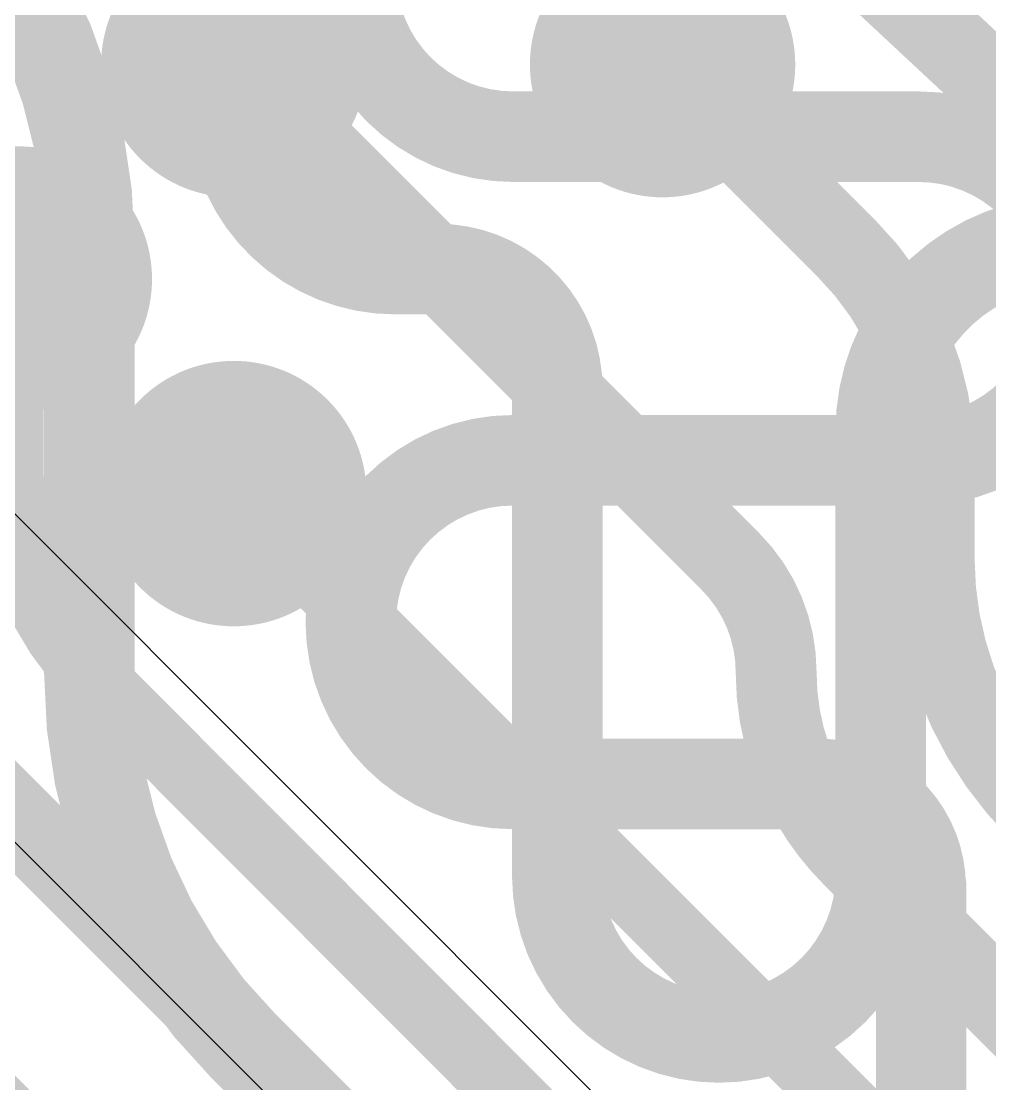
# Model space of a CAD drawing. Header units: inches. Extents: x -6 to 284, y -12 to 154.
# Drawn here: x 59.643 to 60.921, y 3.397 to 4.798 of the extents above; entities that cross this region are included whole.
import ezdxf

# ---------------------------------------------------------------- set-up
doc = ezdxf.new("R2010")
doc.units = ezdxf.units.IN
for name, color, linetype in [('PWR-2', 130, 'Continuous'), ('Signal L1', 76, 'Continuous'), ('Signal L2', 6, 'Continuous'), ('Top Layer', 1, 'Continuous'), ('Top Paste', 8, 'Continuous'), ('Top Solder', 216, 'Continuous')]:
    doc.layers.add(name, color=color, linetype=linetype)

# ---------------------------------------------------------------- blocks, each defined once
blk = doc.blocks.new('BGA_565_15_5_14_4__132')
at = {"layer": 'Top Layer'}
h = blk.add_hatch(color=1, dxfattribs=at)
edge = h.paths.add_edge_path()
edge.add_arc((-1.8, 6.8), 0.125, 0, 360)
h = blk.add_hatch(color=1, dxfattribs=at)
edge = h.paths.add_edge_path()
edge.add_arc((-1, 6.8), 0.125, 0, 360)
h = blk.add_hatch(color=1, dxfattribs=at)
edge = h.paths.add_edge_path()
edge.add_arc((-1.4, 6.4), 0.125, 0, 360)
h = blk.add_hatch(color=1, dxfattribs=at)
edge = h.paths.add_edge_path()
edge.add_arc((-1, 6.4), 0.125, 0, 360)
at = {"layer": 'Top Paste'}
h = blk.add_hatch(color=8, dxfattribs=at)
edge = h.paths.add_edge_path()
edge.add_arc((-1.8, 6.8), 0.125, 0, 360)
h = blk.add_hatch(color=8, dxfattribs=at)
edge = h.paths.add_edge_path()
edge.add_arc((-1, 6.8), 0.125, 0, 360)
h = blk.add_hatch(color=8, dxfattribs=at)
edge = h.paths.add_edge_path()
edge.add_arc((-1.4, 6.4), 0.125, 0, 360)
h = blk.add_hatch(color=8, dxfattribs=at)
edge = h.paths.add_edge_path()
edge.add_arc((-1, 6.4), 0.125, 0, 360)
at = {"layer": 'Top Solder'}
h = blk.add_hatch(color=216, dxfattribs=at)
edge = h.paths.add_edge_path()
edge.add_arc((-1.8, 6.8), 0.175, 0, 360)
h = blk.add_hatch(color=216, dxfattribs=at)
edge = h.paths.add_edge_path()
edge.add_arc((-1, 6.8), 0.175, 0, 360)
h = blk.add_hatch(color=216, dxfattribs=at)
edge = h.paths.add_edge_path()
edge.add_arc((-1.4, 6.4), 0.175, 0, 360)
h = blk.add_hatch(color=216, dxfattribs=at)
edge = h.paths.add_edge_path()
edge.add_arc((-1, 6.4), 0.175, 0, 360)

msp = doc.modelspace()

# ---------------------------------------------------------------- linework, layer by layer
at = {"layer": 'PWR-2'}
for p, q in [((61.411, 2.3712), (59.0921, 4.6901)), ((58.8923, 4.457), (61.8266, 1.5227))]:
    msp.add_line(p, q, dxfattribs=at)
at = {"layer": 'Signal L1'}
for points in [[(60.2917, 4.6453, 0.1194, 0.1194, -1), (60.2917, 5.072, 0.1194, 0.1194, 0)], [(59.5263, 4.9992, 0.1194, 0.1194, -0.198912), (59.7328, 4.5006, 0.1194, 0.1194, 0)], [(60.2917, 4.6453, 0.1194, 0.1194, 0), (60.8268, 4.6453, 0.1194, 0.1194, 0)], [(60.8268, 4.6453, 0.1194, 0.1194, -1), (60.8268, 4.2186, 0.1194, 0.1194, 0)], [(59.7328, 3.9377, 0.1194, 0.1194, 0), (59.7328, 4.5006, 0.1194, 0.1194, 0)], [(60.2911, 3.7919, 0.1194, 0.1194, -1), (60.2911, 4.2186, 0.1194, 0.1194, 0)], [(60.2911, 4.2186, 0.1194, 0.1194, 0), (60.8268, 4.2186, 0.1194, 0.1194, 0)], [(59.9366, 3.4458, 0.1194, 0.1194, -0.198912), (59.7328, 3.9377, 0.1194, 0.1194, 0)], [(60.2911, 3.7919, 0.1194, 0.1194, 0), (60.6943, 3.7919, 0.1194, 0.1194, 0)], [(60.6943, 3.7919, 0.1194, 0.1194, -0.414214), (60.8294, 3.6567, 0.1194, 0.1194, 0)], [(60.8294, 3.6567, 0.1194, 0.1194, 0), (60.8301, 3.6567, 0.1194, 0.1194, 0)], [(60.8301, 3.2678, 0.1194, 0.1194, 0), (60.8301, 3.6567, 0.1194, 0.1194, 0)], [(59.9366, 3.4458, 0.1194, 0.1194, 0), (60.5236, 2.8588, 0.1194, 0.1194, 0)]]:
    msp.add_lwpolyline(points, format="xyseb", dxfattribs=at)
for points in [[(60.2619, 4.6453, 0.0597, 0.0597, 1), (60.3216, 4.6453, 0.0597, 0.0597, 1)], [(60.2619, 4.6453, 0.0597, 0.0597, 1), (60.3216, 4.6453, 0.0597, 0.0597, 1)], [(60.797, 4.6453, 0.0597, 0.0597, 1), (60.8567, 4.6453, 0.0597, 0.0597, 1)], [(60.797, 4.6453, 0.0597, 0.0597, 1), (60.8567, 4.6453, 0.0597, 0.0597, 1)], [(59.703, 4.5006, 0.0597, 0.0597, 1), (59.7627, 4.5006, 0.0597, 0.0597, 1)], [(59.703, 4.5006, 0.0597, 0.0597, 1), (59.7627, 4.5006, 0.0597, 0.0597, 1)], [(60.2612, 4.2186, 0.0597, 0.0597, 1), (60.3209, 4.2186, 0.0597, 0.0597, 1)], [(60.2612, 4.2186, 0.0597, 0.0597, 1), (60.3209, 4.2186, 0.0597, 0.0597, 1)], [(60.797, 4.2186, 0.0597, 0.0597, 1), (60.8567, 4.2186, 0.0597, 0.0597, 1)], [(60.797, 4.2186, 0.0597, 0.0597, 1), (60.8567, 4.2186, 0.0597, 0.0597, 1)], [(59.703, 3.9377, 0.0597, 0.0597, 1), (59.7627, 3.9377, 0.0597, 0.0597, 1)], [(59.703, 3.9377, 0.0597, 0.0597, 1), (59.7627, 3.9377, 0.0597, 0.0597, 1)], [(60.2612, 3.7919, 0.0597, 0.0597, 1), (60.3209, 3.7919, 0.0597, 0.0597, 1)], [(60.2612, 3.7919, 0.0597, 0.0597, 1), (60.3209, 3.7919, 0.0597, 0.0597, 1)], [(60.6644, 3.7919, 0.0597, 0.0597, 1), (60.7241, 3.7919, 0.0597, 0.0597, 1)], [(60.6644, 3.7919, 0.0597, 0.0597, 1), (60.7241, 3.7919, 0.0597, 0.0597, 1)], [(60.7996, 3.6567, 0.0597, 0.0597, 1), (60.8593, 3.6567, 0.0597, 0.0597, 1)], [(60.7996, 3.6567, 0.0597, 0.0597, 1), (60.8593, 3.6567, 0.0597, 0.0597, 1)], [(60.8003, 3.6567, 0.0597, 0.0597, 1), (60.86, 3.6567, 0.0597, 0.0597, 1)], [(60.8003, 3.6567, 0.0597, 0.0597, 1), (60.86, 3.6567, 0.0597, 0.0597, 1)], [(59.9067, 3.4458, 0.0597, 0.0597, 1), (59.9664, 3.4458, 0.0597, 0.0597, 1)], [(59.9067, 3.4458, 0.0597, 0.0597, 1), (59.9664, 3.4458, 0.0597, 0.0597, 1)]]:
    msp.add_lwpolyline(points, format="xyseb", close=True, dxfattribs=at)
at = {"layer": 'Signal L2'}
for points in [[(60.1367, 4.4707, 0.1194, 0.1194, -1.003454), (60.1367, 4.8987, 0.1194, 0.1194, 0)], [(60.7768, 4.2574, 0.1194, 0.1194, -0.414214), (61.0271, 4.5077, 0.1194, 0.1194, 0)], [(60.1367, 4.4707, 0.1194, 0.1194, 0), (60.1931, 4.4707, 0.1194, 0.1194, 0)], [(60.1931, 4.4707, 0.1194, 0.1194, -0.414214), (60.3501, 4.3137, 0.1194, 0.1194, 0)], [(60.3501, 3.6709, 0.1194, 0.1194, 0), (60.3501, 4.3137, 0.1194, 0.1194, 0)], [(60.7768, 3.6709, 0.1194, 0.1194, 0), (60.7768, 4.2574, 0.1194, 0.1194, 0)], [(60.7768, 3.6709, 0.1194, 0.1194, -1), (60.3501, 3.6709, 0.1194, 0.1194, 0)]]:
    msp.add_lwpolyline(points, format="xyseb", dxfattribs=at)
for points in [[(60.1069, 4.4707, 0.0597, 0.0597, 1), (60.1666, 4.4707, 0.0597, 0.0597, 1)], [(60.1069, 4.4707, 0.0597, 0.0597, 1), (60.1666, 4.4707, 0.0597, 0.0597, 1)], [(60.1632, 4.4707, 0.0597, 0.0597, 1), (60.2229, 4.4707, 0.0597, 0.0597, 1)], [(60.1632, 4.4707, 0.0597, 0.0597, 1), (60.2229, 4.4707, 0.0597, 0.0597, 1)], [(60.3202, 4.3137, 0.0597, 0.0597, 1), (60.3799, 4.3137, 0.0597, 0.0597, 1)], [(60.3202, 4.3137, 0.0597, 0.0597, 1), (60.3799, 4.3137, 0.0597, 0.0597, 1)], [(60.747, 4.2574, 0.0597, 0.0597, 1), (60.8066, 4.2574, 0.0597, 0.0597, 1)], [(60.747, 4.2574, 0.0597, 0.0597, 1), (60.8066, 4.2574, 0.0597, 0.0597, 1)], [(60.3202, 3.6709, 0.0597, 0.0597, 1), (60.3799, 3.6709, 0.0597, 0.0597, 1)], [(60.3202, 3.6709, 0.0597, 0.0597, 1), (60.3799, 3.6709, 0.0597, 0.0597, 1)], [(60.747, 3.6709, 0.0597, 0.0597, 1), (60.8066, 3.6709, 0.0597, 0.0597, 1)], [(60.747, 3.6709, 0.0597, 0.0597, 1), (60.8066, 3.6709, 0.0597, 0.0597, 1)]]:
    msp.add_lwpolyline(points, format="xyseb", close=True, dxfattribs=at)
at = {"layer": 'Top Layer'}
for points in [[(60.6791, 4.9442, 0.1067, 0.1067, 0), (61.0072, 4.6383, 0.1067, 0.1067, 0)], [(59.9234, 4.7404, 0.1067, 0.1067, 0), (60.5783, 4.0854, 0.1067, 0.1067, 0)], [(60.489, 4.7404, 0.1067, 0.1067, 0), (60.7325, 4.4969, 0.1067, 0.1067, 0)], [(60.7325, 4.4969, 0.1067, 0.1067, -0.198912), (60.8473, 4.2198, 0.1067, 0.1067, 0)], [(59.6282, 4.4453, 0.0889, 0.0889, 0), (59.6405, 4.4576, 0.0889, 0.0889, 0)], [(59.6282, 4.1999, 0.0889, 0.0889, 0), (59.6282, 4.4453, 0.0889, 0.0889, 0)], [(60.8473, 4.0877, 0.1067, 0.1067, 0), (60.8473, 4.2198, 0.1067, 0.1067, 0)], [(59.7396, 3.9307, 0.0889, 0.0889, -0.198676), (59.6282, 4.1999, 0.0889, 0.0889, 0)], [(59.9234, 4.1747, 0.0889, 0.0889, 0), (61.0502, 3.0479, 0.0889, 0.0889, 0)], [(60.5783, 4.0854, 0.1067, 0.1067, -0.198912), (60.6388, 3.9394, 0.1067, 0.1067, 0)], [(60.9858, 3.757, 0.1067, 0.1067, -0.199142), (60.8473, 4.0877, 0.1067, 0.1067, 0)], [(60.698, 3.747, 0.1067, 0.1067, -0.150259), (60.6388, 3.9394, 0.1067, 0.1067, 0)], [(59.7396, 3.9307, 0.0889, 0.0889, 0), (60.8359, 2.8324, 0.0889, 0.0889, 0)], [(59.5888, 3.7936, 0.1067, 0.1067, 0), (60.9765, 2.4059, 0.1067, 0.1067, 0)], [(60.7388, 3.6975, 0.1067, 0.1067, -0.0469), (60.698, 3.747, 0.1067, 0.1067, 0)], [(60.7388, 3.6975, 0.1067, 0.1067, 0), (61.1586, 3.2778, 0.1067, 0.1067, 0)], [(59.3577, 3.609, 0.1067, 0.1067, 0), (60.8554, 2.1113, 0.1067, 0.1067, 0)]]:
    msp.add_lwpolyline(points, format="xyseb", dxfattribs=at)
for points in [[(59.8967, 4.7404, 0.0533, 0.0533, 1), (59.95, 4.7404, 0.0533, 0.0533, 1)], [(60.4624, 4.7404, 0.0533, 0.0533, 1), (60.5157, 4.7404, 0.0533, 0.0533, 1)], [(60.7059, 4.4969, 0.0533, 0.0533, 1), (60.7592, 4.4969, 0.0533, 0.0533, 1)], [(60.7059, 4.4969, 0.0533, 0.0533, 1), (60.7592, 4.4969, 0.0533, 0.0533, 1)], [(59.6183, 4.4576, 0.0445, 0.0445, 1), (59.6627, 4.4576, 0.0445, 0.0445, 1)], [(59.606, 4.4453, 0.0445, 0.0445, 1), (59.6505, 4.4453, 0.0445, 0.0445, 1)], [(59.606, 4.4453, 0.0445, 0.0445, 1), (59.6505, 4.4453, 0.0445, 0.0445, 1)], [(60.8207, 4.2198, 0.0533, 0.0533, 1), (60.874, 4.2198, 0.0533, 0.0533, 1)], [(60.8207, 4.2198, 0.0533, 0.0533, 1), (60.874, 4.2198, 0.0533, 0.0533, 1)], [(59.606, 4.1999, 0.0445, 0.0445, 1), (59.6505, 4.1999, 0.0445, 0.0445, 1)], [(59.606, 4.1999, 0.0445, 0.0445, 1), (59.6505, 4.1999, 0.0445, 0.0445, 1)], [(59.9011, 4.1747, 0.0445, 0.0445, 1), (59.9456, 4.1747, 0.0445, 0.0445, 1)], [(60.5517, 4.0854, 0.0533, 0.0533, 1), (60.605, 4.0854, 0.0533, 0.0533, 1)], [(60.5517, 4.0854, 0.0533, 0.0533, 1), (60.605, 4.0854, 0.0533, 0.0533, 1)], [(60.8207, 4.0877, 0.0533, 0.0533, 1), (60.874, 4.0877, 0.0533, 0.0533, 1)], [(60.8207, 4.0877, 0.0533, 0.0533, 1), (60.874, 4.0877, 0.0533, 0.0533, 1)], [(60.6122, 3.9394, 0.0533, 0.0533, 1), (60.6655, 3.9394, 0.0533, 0.0533, 1)], [(60.6122, 3.9394, 0.0533, 0.0533, 1), (60.6655, 3.9394, 0.0533, 0.0533, 1)], [(59.7174, 3.9307, 0.0445, 0.0445, 1), (59.7618, 3.9307, 0.0445, 0.0445, 1)], [(59.7174, 3.9307, 0.0445, 0.0445, 1), (59.7618, 3.9307, 0.0445, 0.0445, 1)], [(60.6713, 3.747, 0.0533, 0.0533, 1), (60.7247, 3.747, 0.0533, 0.0533, 1)], [(60.6713, 3.747, 0.0533, 0.0533, 1), (60.7247, 3.747, 0.0533, 0.0533, 1)], [(60.7121, 3.6975, 0.0533, 0.0533, 1), (60.7655, 3.6975, 0.0533, 0.0533, 1)], [(60.7122, 3.6975, 0.0533, 0.0533, 1), (60.7655, 3.6975, 0.0533, 0.0533, 1)]]:
    msp.add_lwpolyline(points, format="xyseb", close=True, dxfattribs=at)

# ---------------------------------------------------------------- block references
at = {"rotation": 225}
msp.add_blockref('BGA_565_15_5_14_4__132', (54.4079, 8.2759), dxfattribs=at)

doc.saveas('drawing.dxf')
